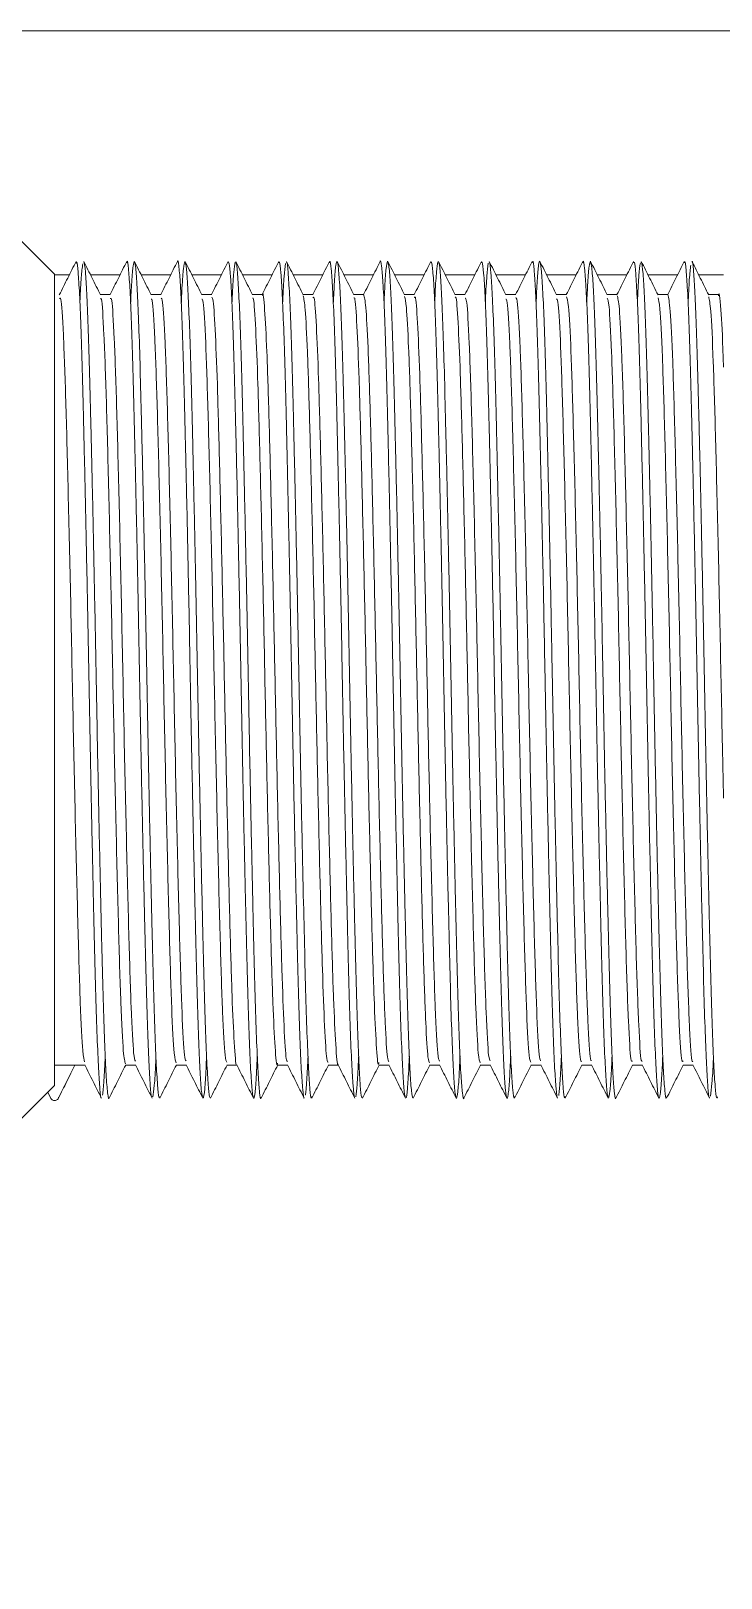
# Model space of a CAD drawing. Extents: x 14808 to 20058, y -13198 to -11680.
# Drawn here: x 14946.69 to 14955.2, y -12989.13 to -12970.05 of the extents above; entities that cross this region are included whole.
import ezdxf

# ---------------------------------------------------------------- set-up
doc = ezdxf.new("R2010")
doc.units = 0
doc.header["$LTSCALE"] = 7
doc.header["$MEASUREMENT"] = 0
doc.layers.get('0').update_dxf_attribs({"color": 2, "linetype": 'CONTINUOUS'})

# ---------------------------------------------------------------- blocks, each defined once
blk = doc.blocks.new('A$C42703619')
at = {"linetype": 'Continuous', "lineweight": 0}
h = blk.add_hatch(dxfattribs=at)
h.set_pattern_fill('ANSI31', color=2, scale=0.25, style=0)
h.set_pattern_definition([(45, (121.7189, 108.7142), (-0.561266, 0.561266), [])])
edge = h.paths.add_edge_path(flags=0)
edge.add_line((1.3608, 15.67), (1.0001, 43.2223))
edge.add_line((1.0001, 43.2223), (0, 43.2223))
edge.add_line((0, 43.2223), (0.3609, 15.6569))
edge.add_arc((5.3604, 15.7223), 5, 180.75, 270)
edge.add_line((5.3604, 10.7223), (72.019, 10.7223))
edge.add_line((72.019, 10.7223), (72.019, 11.7223))
edge.add_line((72.019, 11.7223), (5.3604, 11.7223))
edge.add_arc((5.3604, 15.7223), 4, 180.75, 270, ccw=False)
at = {"color": 7, "linetype": 'Continuous', "lineweight": 15}
for p, q in [((34, 43.2223), (78.5, 43.2223)), ((35.75, 41.7223), (35.5, 41.9723)), ((35.75, 41.7223), (35.75, 36.7223)), ((36.0938, 41.5973), (36.0322, 41.5973)), ((36.4063, 41.5973), (36.3447, 41.5973)), ((36.7188, 41.5973), (36.6572, 41.5973)), ((37.0312, 41.5973), (36.9697, 41.5973)), ((37.3438, 41.5973), (37.2822, 41.5973)), ((37.6563, 41.5973), (37.5947, 41.5973)), ((37.9687, 41.5973), (37.9072, 41.5973)), ((38.2813, 41.5973), (38.2197, 41.5973)), ((38.5938, 41.5973), (38.5322, 41.5973)), ((38.9063, 41.5973), (38.8447, 41.5973)), ((39.2188, 41.5973), (39.1572, 41.5973)), ((39.5312, 41.5973), (39.4697, 41.5973)), ((39.8437, 41.5973), (39.7822, 41.5973)), ((35.75, 36.8473), (35.875, 36.8473)), ((35.875, 36.8473), (35.7724, 36.6421)), ((35.875, 36.8473), (35.9365, 36.8473)), ((36.1875, 36.8473), (36.249, 36.8473)), ((36.5, 36.8473), (36.5615, 36.8473)), ((36.8124, 36.8473), (36.874, 36.8473)), ((37.125, 36.8473), (37.1865, 36.8473)), ((37.4375, 36.8473), (37.499, 36.8473)), ((37.75, 36.8473), (37.8115, 36.8473)), ((38.0625, 36.8473), (38.124, 36.8473)), ((38.3749, 36.8473), (38.4365, 36.8473)), ((38.6874, 36.8473), (38.749, 36.8473)), ((39, 36.8473), (39.0615, 36.8473)), ((39.3125, 36.8473), (39.374, 36.8473)), ((39.625, 36.8473), (39.6865, 36.8473)), ((35.7083, 36.6807), (35.75, 36.7223)), ((35.5, 36.4723), (35.7083, 36.6807)), ((35.7276, 36.6421), (35.7083, 36.6807)), ((39.836, 36.6426), (39.8382, 36.6469))]:
    blk.add_line(p, q, dxfattribs=at)
at = {"color": 8, "linetype": 'Continuous', "lineweight": 15}
for p, q in [((35.75, 41.719), (35.8412, 41.719)), ((35.9713, 41.719), (36.1537, 41.719)), ((36.2838, 41.719), (36.4662, 41.719)), ((36.5963, 41.719), (36.7787, 41.719)), ((36.9088, 41.719), (37.0912, 41.719)), ((37.2213, 41.719), (37.4037, 41.719)), ((37.5338, 41.719), (37.7162, 41.719)), ((37.8463, 41.719), (38.0287, 41.719)), ((38.1588, 41.719), (38.3412, 41.719)), ((38.4713, 41.719), (38.6537, 41.719)), ((38.7838, 41.719), (38.9662, 41.719)), ((39.0963, 41.719), (39.2787, 41.719)), ((39.4088, 41.719), (39.5912, 41.719)), ((39.7213, 41.719), (39.875, 41.719))]:
    blk.add_line(p, q, dxfattribs=at)
at = {"color": 7, "linetype": 'Continuous', "lineweight": 15}
for points, knots in [([(35.8827, 41.802), (35.8655, 41.7676), (35.831, 41.6987), (35.7966, 41.6298), (35.7793, 41.5954)], [0, 0, 0, 0, 0.5000126, 1, 1, 1, 1]), ([(36.0384, 36.6449), (36.0383, 36.6447), (36.0355, 36.6382), (36.0298, 36.693), (36.0212, 36.8147), (36.0126, 37.0116), (36.0042, 37.2711), (35.9963, 37.5841), (35.9878, 37.9465), (35.9792, 38.3417), (35.9705, 38.7656), (35.9624, 39.1986), (35.9543, 39.6362), (35.9458, 40.0582), (35.9371, 40.4602), (35.9286, 40.8235), (35.9206, 41.1445), (35.9123, 41.4081), (35.9037, 41.6126), (35.8951, 41.7443), (35.8879, 41.8075), (35.8837, 41.7959), (35.8821, 41.7916)], [0, 0, 0, 0, 0.001667, 0.056139, 0.109073, 0.163542, 0.216478, 0.27095, 0.323884, 0.378353, 0.431289, 0.485761, 0.538695, 0.593164, 0.646099, 0.700569, 0.753505, 0.807976, 0.86091, 0.915379, 0.968316, 1, 1, 1, 1]), ([(35.9061, 41.5439), (35.9062, 41.5458), (35.9091, 41.6204), (35.9149, 41.7138), (35.9205, 41.7625), (35.9234, 41.7872)], [0, 0, 0, 0, 0.0126136, 0.4992507, 1, 1, 1, 1]), ([(36.0332, 41.5954), (36.0159, 41.6298), (35.9815, 41.6987), (35.947, 41.7676), (35.9298, 41.8021)], [0, 0, 0, 0, 0.499987, 1, 1, 1, 1]), ([(35.9304, 41.797), (35.9307, 41.7976), (35.9338, 41.8032), (35.9397, 41.7441), (35.9483, 41.6153), (35.9569, 41.4128), (35.9653, 41.148), (35.9732, 40.8307), (35.9817, 40.4647), (35.9903, 40.0668), (35.9989, 39.6413), (36.007, 39.2077), (36.0152, 38.7706), (36.0237, 38.3503), (36.0324, 37.951), (36.0409, 37.5912), (36.0488, 37.2746), (36.0572, 37.016), (36.0658, 36.8182), (36.0733, 36.7046), (36.0797, 36.6538), (36.0837, 36.6363), (36.086, 36.6457), (36.0867, 36.6482)], [0, 0, 0, 0, 0.006392, 0.060859, 0.113791, 0.168257, 0.221191, 0.275661, 0.328591, 0.383056, 0.435991, 0.490461, 0.543391, 0.597855, 0.650788, 0.705257, 0.758189, 0.812656, 0.865588, 0.920054, 0.953539, 0.9874, 1, 1, 1, 1]), ([(36.1952, 41.802), (36.178, 41.7676), (36.1439, 41.6994), (36.1097, 41.6311), (36.0928, 41.5973)], [0, 0, 0, 0, 0.504754, 1, 1, 1, 1]), ([(36.3509, 36.6515), (36.3501, 36.6508), (36.3467, 36.6477), (36.3402, 36.7161), (36.3316, 36.8556), (36.323, 37.0695), (36.3148, 37.3409), (36.3068, 37.6688), (36.2982, 38.0376), (36.2896, 38.4435), (36.281, 38.8678), (36.273, 39.3061), (36.2648, 39.7381), (36.2561, 40.1592), (36.2476, 40.5501), (36.2391, 40.9067), (36.2312, 41.2125), (36.2227, 41.464), (36.2142, 41.6511), (36.2055, 41.7657), (36.1991, 41.8129), (36.1955, 41.7968), (36.1946, 41.7928)], [0, 0, 0, 0, 0.015433, 0.068362, 0.122827, 0.175758, 0.230225, 0.283155, 0.337621, 0.390551, 0.445017, 0.497949, 0.552416, 0.605345, 0.65981, 0.712742, 0.76721, 0.82014, 0.874604, 0.927536, 0.982003, 1, 1, 1, 1]), ([(36.2187, 41.5402), (36.2209, 41.5875), (36.226, 41.6951), (36.2339, 41.7875), (36.2393, 41.7972), (36.242, 41.8021)], [0, 0, 0, 0, 0.279412, 0.634556, 1, 1, 1, 1]), ([(36.3457, 41.5954), (36.3284, 41.6298), (36.294, 41.6987), (36.2595, 41.7676), (36.2423, 41.8021)], [0, 0, 0, 0, 0.499987, 1, 1, 1, 1]), ([(36.2429, 41.7973), (36.2453, 41.7886), (36.2504, 41.7696), (36.2587, 41.6524), (36.2674, 41.4671), (36.2758, 41.2182), (36.2837, 40.9106), (36.2921, 40.558), (36.3008, 40.164), (36.3093, 39.747), (36.3177, 39.3113), (36.3256, 38.8769), (36.3342, 38.4484), (36.3428, 38.0457), (36.3514, 37.6729), (36.3594, 37.3472), (36.3676, 37.0722), (36.3762, 36.8599), (36.3849, 36.7154), (36.3925, 36.6409), (36.3972, 36.6478), (36.3991, 36.6507)], [0, 0, 0, 0, 0.047121, 0.101591, 0.154529, 0.209003, 0.26194, 0.316412, 0.369349, 0.42382, 0.476759, 0.531233, 0.584169, 0.638639, 0.691579, 0.746055, 0.798989, 0.853459, 0.906397, 0.960871, 1, 1, 1, 1]), ([(36.5077, 41.8021), (36.4905, 41.7676), (36.4564, 41.6994), (36.4222, 41.6311), (36.4053, 41.5973)], [0, 0, 0, 0, 0.504711, 1, 1, 1, 1]), ([(36.6633, 36.6527), (36.6619, 36.6539), (36.6578, 36.6575), (36.6507, 36.7428), (36.642, 36.9019), (36.6335, 37.1288), (36.6254, 37.4165), (36.6172, 37.7529), (36.6086, 38.1342), (36.6, 38.5429), (36.5915, 38.9746), (36.5836, 39.4095), (36.5752, 39.843), (36.5666, 40.255), (36.558, 40.6413), (36.5497, 40.984), (36.5417, 41.2797), (36.5332, 41.514), (36.5245, 41.6871), (36.516, 41.7814), (36.5104, 41.8167), (36.5074, 41.799), (36.5071, 41.7973)], [0, 0, 0, 0, 0.027573, 0.082045, 0.134982, 0.189454, 0.242393, 0.296867, 0.349803, 0.404274, 0.457214, 0.511688, 0.564625, 0.619096, 0.672035, 0.726508, 0.779445, 0.833918, 0.886855, 0.941327, 0.994266, 1, 1, 1, 1]), ([(36.5313, 41.5408), (36.5328, 41.574), (36.5371, 41.6735), (36.5443, 41.7686), (36.5498, 41.7909), (36.5525, 41.8018)], [0, 0, 0, 0, 0.202228, 0.606806, 1, 1, 1, 1]), ([(36.6582, 41.5954), (36.6409, 41.6298), (36.6065, 41.6987), (36.572, 41.7676), (36.5548, 41.8021)], [0, 0, 0, 0, 0.4999874, 1, 1, 1, 1]), ([(36.5554, 41.7921), (36.5572, 41.7891), (36.5616, 41.7813), (36.5692, 41.6856), (36.5777, 41.5191), (36.5863, 41.2826), (36.5943, 40.9908), (36.6026, 40.6456), (36.6112, 40.2634), (36.6198, 39.848), (36.6282, 39.4186), (36.6361, 38.9797), (36.6446, 38.5517), (36.6532, 38.1389), (36.6618, 37.7605), (36.67, 37.4202), (36.678, 37.1341), (36.6866, 36.9046), (36.6952, 36.7441), (36.7037, 36.6482), (36.709, 36.646), (36.7116, 36.6449)], [0, 0, 0, 0, 0.034926, 0.087864, 0.142337, 0.195279, 0.249757, 0.302694, 0.357166, 0.410108, 0.464584, 0.517523, 0.571998, 0.624937, 0.679411, 0.732352, 0.786829, 0.839767, 0.89424, 0.947182, 1, 1, 1, 1]), ([(36.8202, 41.8021), (36.803, 41.7676), (36.7689, 41.6994), (36.7347, 41.6311), (36.7178, 41.5973)], [0, 0, 0, 0, 0.504725, 1, 1, 1, 1]), ([(36.9758, 36.6508), (36.9737, 36.6563), (36.969, 36.669), (36.9611, 36.7753), (36.9525, 36.9502), (36.9439, 37.194), (36.936, 37.4922), (36.9276, 37.8428), (36.9191, 38.229), (36.9104, 38.6472), (36.9021, 39.0779), (36.8941, 39.5166), (36.8856, 39.943), (36.877, 40.3527), (36.8684, 40.7268), (36.8603, 41.0614), (36.8522, 41.3409), (36.8436, 41.563), (36.835, 41.7149), (36.8269, 41.8001), (36.8219, 41.7974), (36.8196, 41.7961)], [0, 0, 0, 0, 0.041284, 0.094221, 0.148693, 0.201634, 0.25611, 0.309047, 0.36352, 0.41646, 0.470934, 0.523873, 0.578347, 0.631285, 0.685758, 0.738698, 0.793174, 0.846111, 0.900584, 0.953524, 1, 1, 1, 1]), ([(36.8439, 41.5438), (36.8447, 41.5627), (36.8482, 41.6503), (36.8548, 41.7457), (36.8603, 41.7801), (36.8631, 41.7975)], [0, 0, 0, 0, 0.119623, 0.55352, 1, 1, 1, 1]), ([(36.9707, 41.5954), (36.9534, 41.6298), (36.919, 41.6987), (36.8845, 41.7676), (36.8673, 41.802)], [0, 0, 0, 0, 0.499987, 1, 1, 1, 1]), ([(36.8679, 41.7922), (36.869, 41.7922), (36.8727, 41.7922), (36.8796, 41.7159), (36.8882, 41.5656), (36.8968, 41.346), (36.9049, 41.0651), (36.913, 40.7342), (36.9216, 40.3573), (36.9302, 39.9518), (36.9388, 39.5217), (36.9467, 39.087), (36.955, 38.6522), (36.9636, 38.2375), (36.9723, 37.8471), (36.9806, 37.4991), (36.9886, 37.197), (36.997, 36.9553), (37.0057, 36.7744), (37.0143, 36.6706), (37.0202, 36.6298), (37.0236, 36.6471), (37.0242, 36.6504)], [0, 0, 0, 0, 0.021157, 0.075628, 0.128563, 0.183033, 0.23597, 0.290443, 0.343377, 0.397846, 0.450785, 0.505258, 0.558192, 0.61266, 0.665598, 0.720071, 0.773006, 0.827476, 0.880411, 0.934881, 0.987818, 1, 1, 1, 1]), ([(37.1327, 41.8021), (37.1155, 41.7676), (37.0814, 41.6994), (37.0472, 41.6311), (37.0303, 41.5973)], [0, 0, 0, 0, 0.504727, 1, 1, 1, 1]), ([(37.2884, 36.6442), (37.2883, 36.6441), (37.2856, 36.6373), (37.2801, 36.6908), (37.2715, 36.8082), (37.2629, 37.0047), (37.2545, 37.2598), (37.2465, 37.5738), (37.2381, 37.9315), (37.2294, 38.3292), (37.2209, 38.7486), (37.2127, 39.1853), (37.2046, 39.6192), (37.196, 40.0456), (37.1874, 40.445), (37.1789, 40.8131), (37.171, 41.1329), (37.1626, 41.401), (37.154, 41.6058), (37.1454, 41.7415), (37.1381, 41.8068), (37.1337, 41.7963), (37.1321, 41.7924)], [0, 0, 0, 0, 0.000574, 0.053508, 0.107978, 0.160913, 0.215384, 0.268319, 0.32279, 0.375724, 0.430194, 0.48313, 0.537602, 0.590536, 0.645004, 0.697941, 0.752414, 0.805348, 0.859817, 0.912752, 0.967223, 1, 1, 1, 1]), ([(37.1561, 41.5437), (37.1563, 41.5469), (37.1593, 41.6244), (37.1652, 41.7178), (37.1708, 41.765), (37.1735, 41.7882)], [0, 0, 0, 0, 0.02184, 0.517892, 1, 1, 1, 1]), ([(37.2832, 41.5954), (37.2659, 41.6298), (37.2315, 41.6987), (37.197, 41.7676), (37.1798, 41.802)], [0, 0, 0, 0, 0.499987, 1, 1, 1, 1]), ([(37.1804, 41.7956), (37.1808, 41.7964), (37.1839, 41.8015), (37.19, 41.7402), (37.1986, 41.61), (37.2072, 41.4036), (37.2155, 41.1391), (37.2235, 40.8171), (37.232, 40.453), (37.2407, 40.0505), (37.2492, 39.6282), (37.2573, 39.1905), (37.2654, 38.7576), (37.2741, 38.334), (37.2827, 37.9394), (37.2912, 37.5778), (37.299, 37.2658), (37.3075, 37.0072), (37.3161, 36.8124), (37.3247, 36.6886), (37.3315, 36.6342), (37.3355, 36.6483), (37.3367, 36.6527)], [0, 0, 0, 0, 0.009016, 0.061949, 0.116416, 0.169353, 0.223825, 0.276759, 0.331228, 0.384162, 0.438631, 0.491567, 0.546038, 0.598972, 0.65344, 0.706377, 0.760849, 0.813782, 0.868249, 0.921186, 0.975659, 1, 1, 1, 1]), ([(37.4452, 41.802), (37.428, 41.7676), (37.3939, 41.6994), (37.3597, 41.6311), (37.3428, 41.5973)], [0, 0, 0, 0, 0.504748, 1, 1, 1, 1]), ([(37.6009, 36.6503), (37.6002, 36.6497), (37.5969, 36.646), (37.5906, 36.7119), (37.5819, 36.8501), (37.5733, 37.06), (37.565, 37.3318), (37.5571, 37.655), (37.5485, 38.0258), (37.5399, 38.4271), (37.5313, 38.8547), (37.5233, 39.2889), (37.5151, 39.7251), (37.5065, 40.1431), (37.4978, 40.5387), (37.4894, 40.8935), (37.4815, 41.204), (37.4731, 41.4552), (37.4644, 41.6464), (37.4558, 41.7625), (37.4493, 41.8119), (37.4456, 41.7963), (37.4446, 41.7919)], [0, 0, 0, 0, 0.01272, 0.06719, 0.120124, 0.174593, 0.227529, 0.282001, 0.334934, 0.389402, 0.442339, 0.49681, 0.549744, 0.604213, 0.657148, 0.711618, 0.764553, 0.819024, 0.871958, 0.926427, 0.979363, 1, 1, 1, 1]), ([(37.4687, 41.541), (37.471, 41.5893), (37.4762, 41.6989), (37.4842, 41.7862), (37.4922, 41.8144), (37.5004, 41.7672), (37.509, 41.6474), (37.5176, 41.4601), (37.5261, 41.2072), (37.534, 40.9005), (37.5425, 40.5431), (37.551, 40.1517), (37.5597, 39.7301), (37.5679, 39.298), (37.5759, 38.8598), (37.5845, 38.4358), (37.5931, 38.0304), (37.6016, 37.6623), (37.6097, 37.3353), (37.6179, 37.0649), (37.6265, 36.8528), (37.6351, 36.7123), (37.6427, 36.6401), (37.6472, 36.6483), (37.6491, 36.6518)], [0, 0, 0, 0, 0.037109, 0.084271, 0.130105, 0.177268, 0.2231, 0.270261, 0.316096, 0.363261, 0.409092, 0.456252, 0.502088, 0.549252, 0.595084, 0.642245, 0.688078, 0.73524, 0.781074, 0.828237, 0.874069, 0.92123, 0.967065, 1, 1, 1, 1]), ([(37.5957, 41.5954), (37.5784, 41.6298), (37.544, 41.6987), (37.5095, 41.7676), (37.4923, 41.8021)], [0, 0, 0, 0, 0.499987, 1, 1, 1, 1]), ([(37.7577, 41.8021), (37.7405, 41.7676), (37.7064, 41.6994), (37.6722, 41.6311), (37.6553, 41.5973)], [0, 0, 0, 0, 0.504704, 1, 1, 1, 1]), ([(37.9133, 36.6533), (37.912, 36.654), (37.908, 36.6562), (37.9009, 36.7392), (37.8924, 36.8942), (37.8837, 37.121), (37.8757, 37.4042), (37.8675, 37.742), (37.8589, 38.1186), (37.8503, 38.5301), (37.8418, 38.9574), (37.8339, 39.3963), (37.8255, 39.8262), (37.8169, 40.2428), (37.8083, 40.6268), (37.7999, 40.9743), (37.792, 41.2692), (37.7835, 41.5078), (37.7749, 41.6816), (37.7662, 41.7798), (37.7606, 41.8165), (37.7574, 41.7988), (37.7571, 41.7968)], [0, 0, 0, 0, 0.026476, 0.079411, 0.133882, 0.186821, 0.241296, 0.294232, 0.348704, 0.401642, 0.456114, 0.509053, 0.563526, 0.616463, 0.670934, 0.723873, 0.778348, 0.831283, 0.885754, 0.938693, 0.993168, 1, 1, 1, 1]), ([(37.7813, 41.54), (37.7829, 41.5763), (37.7873, 41.6765), (37.7947, 41.7718), (37.8001, 41.792), (37.8029, 41.8023)], [0, 0, 0, 0, 0.218168, 0.603496, 1, 1, 1, 1]), ([(37.9082, 41.5954), (37.8909, 41.6298), (37.8565, 41.6987), (37.822, 41.7676), (37.8048, 41.8021)], [0, 0, 0, 0, 0.499987, 1, 1, 1, 1]), ([(37.8054, 41.7931), (37.8072, 41.7893), (37.8118, 41.7799), (37.8194, 41.6816), (37.8281, 41.511), (37.8366, 41.2745), (37.8446, 40.9781), (37.8529, 40.6345), (37.8615, 40.2475), (37.8701, 39.8351), (37.8785, 39.4014), (37.8864, 38.9665), (37.8949, 38.535), (37.9035, 38.1269), (37.9121, 37.7462), (37.9203, 37.4107), (37.9284, 37.1239), (37.9369, 36.8986), (37.9456, 36.7392), (37.9539, 36.647), (37.9591, 36.646), (37.9616, 36.6456)], [0, 0, 0, 0, 0.036014, 0.090487, 0.143426, 0.1979, 0.250839, 0.305314, 0.358252, 0.412725, 0.465666, 0.520143, 0.57308, 0.627552, 0.680494, 0.734971, 0.787908, 0.84238, 0.895319, 0.949793, 1, 1, 1, 1]), ([(38.0702, 41.8021), (38.053, 41.7676), (38.0189, 41.6994), (37.9847, 41.6311), (37.9678, 41.5973)], [0, 0, 0, 0, 0.504722, 1, 1, 1, 1]), ([(38.2258, 36.6509), (38.2239, 36.6556), (38.2192, 36.6671), (38.2114, 36.7697), (38.2027, 36.9438), (38.1942, 37.1833), (38.1863, 37.4824), (38.178, 37.8282), (38.1693, 38.2168), (38.1607, 38.6304), (38.1523, 39.0646), (38.1445, 39.4994), (38.1359, 39.9302), (38.1273, 40.3372), (38.1187, 40.716), (38.1106, 41.0492), (38.1025, 41.3332), (38.0939, 41.5555), (38.0853, 41.7114), (38.0771, 41.7992), (38.072, 41.7981), (38.0696, 41.7976)], [0, 0, 0, 0, 0.038646, 0.093119, 0.146058, 0.200532, 0.253472, 0.307947, 0.360885, 0.415358, 0.468298, 0.522774, 0.575712, 0.630184, 0.683124, 0.7376, 0.790537, 0.845011, 0.897949, 0.952424, 1, 1, 1, 1]), ([(38.0939, 41.5441), (38.0947, 41.5641), (38.0985, 41.6541), (38.1051, 41.749), (38.1106, 41.7819), (38.1133, 41.7981)], [0, 0, 0, 0, 0.126892, 0.569673, 1, 1, 1, 1]), ([(38.2207, 41.5954), (38.2034, 41.6298), (38.169, 41.6987), (38.1345, 41.7676), (38.1173, 41.8021)], [0, 0, 0, 0, 0.4999874, 1, 1, 1, 1]), ([(38.1179, 41.7915), (38.1191, 41.7913), (38.1229, 41.7905), (38.1299, 41.7112), (38.1385, 41.5599), (38.1471, 41.3361), (38.1552, 41.0557), (38.1633, 40.7202), (38.1719, 40.3454), (38.1805, 39.9352), (38.189, 39.5085), (38.197, 39.0698), (38.2053, 38.6393), (38.214, 38.2216), (38.2225, 37.8359), (38.2309, 37.4862), (38.2388, 37.1887), (38.2474, 36.947), (38.2559, 36.77), (38.2646, 36.6678), (38.2704, 36.6289), (38.2737, 36.6465), (38.2742, 36.6491)], [0, 0, 0, 0, 0.023845, 0.07678, 0.131249, 0.184189, 0.238664, 0.291598, 0.346066, 0.399004, 0.453476, 0.506413, 0.560885, 0.613821, 0.668292, 0.72123, 0.775704, 0.828639, 0.883108, 0.936048, 0.990523, 1, 1, 1, 1]), ([(38.3827, 41.8021), (38.3655, 41.7676), (38.3314, 41.6994), (38.2972, 41.6311), (38.2803, 41.5973)], [0, 0, 0, 0, 0.504726, 1, 1, 1, 1]), ([(38.5626, 36.903), (38.5602, 36.8524), (38.5548, 36.7414), (38.5467, 36.6553), (38.5386, 36.6308), (38.5304, 36.6816), (38.5218, 36.8049), (38.5132, 36.9955), (38.5047, 37.2513), (38.4969, 37.5605), (38.4884, 37.92), (38.4798, 38.313), (38.4711, 38.7356), (38.463, 39.1681), (38.4549, 39.6061), (38.4464, 40.0293), (38.4377, 40.4333), (38.4292, 40.7994), (38.4212, 41.1239), (38.4129, 41.3916), (38.4043, 41.6005), (38.3957, 41.7374), (38.3883, 41.8058), (38.3839, 41.7961), (38.3821, 41.7922)], [0, 0, 0, 0, 0.039507, 0.086663, 0.132491, 0.179648, 0.225474, 0.272629, 0.318458, 0.365616, 0.411442, 0.458597, 0.504425, 0.551582, 0.597409, 0.644565, 0.690392, 0.737548, 0.783376, 0.830533, 0.876359, 0.923514, 0.969343, 1, 1, 1, 1]), ([(38.4062, 41.5435), (38.4064, 41.5499), (38.4095, 41.6281), (38.4155, 41.7224), (38.4211, 41.7675), (38.4239, 41.7904)], [0, 0, 0, 0, 0.042105, 0.514207, 1, 1, 1, 1]), ([(38.5332, 41.5954), (38.5159, 41.6298), (38.4815, 41.6987), (38.447, 41.7676), (38.4298, 41.8021)], [0, 0, 0, 0, 0.4999874, 1, 1, 1, 1]), ([(38.4304, 41.7953), (38.4309, 41.796), (38.4341, 41.8005), (38.4403, 41.7375), (38.4489, 41.6032), (38.4575, 41.3964), (38.4658, 41.1275), (38.4738, 40.8066), (38.4823, 40.4378), (38.4909, 40.0379), (38.4995, 39.6112), (38.5075, 39.1772), (38.5158, 38.7406), (38.5243, 38.3216), (38.533, 37.9245), (38.5414, 37.5676), (38.5494, 37.2546), (38.5578, 37.0004), (38.5664, 36.806), (38.575, 36.6861), (38.5817, 36.6337), (38.5855, 36.6485), (38.5867, 36.6531)], [0, 0, 0, 0, 0.010164, 0.064629, 0.117559, 0.172023, 0.224955, 0.279422, 0.332351, 0.386814, 0.439747, 0.494215, 0.547143, 0.601605, 0.654537, 0.709003, 0.761933, 0.816398, 0.869328, 0.923792, 0.976724, 1, 1, 1, 1]), ([(38.6952, 41.802), (38.678, 41.7676), (38.6439, 41.6994), (38.6097, 41.6311), (38.5928, 41.5973)], [0, 0, 0, 0, 0.50474, 1, 1, 1, 1]), ([(38.8509, 36.6459), (38.8507, 36.6455), (38.8478, 36.6393), (38.8421, 36.6955), (38.8334, 36.8196), (38.8248, 37.0184), (38.8164, 37.2797), (38.8086, 37.5941), (38.8, 37.9577), (38.7914, 38.3538), (38.7828, 38.7783), (38.7743, 39.2341), (38.7658, 39.6903), (38.7567, 40.1307), (38.7482, 40.5238), (38.7397, 40.8834), (38.7318, 41.1928), (38.7233, 41.4485), (38.7148, 41.6402), (38.7061, 41.7602), (38.6995, 41.8115), (38.6957, 41.7965), (38.6946, 41.7922)], [0, 0, 0, 0, 0.003246, 0.057717, 0.110652, 0.165121, 0.218059, 0.272531, 0.325466, 0.379935, 0.432872, 0.487343, 0.548649, 0.601584, 0.656053, 0.708991, 0.763463, 0.816398, 0.870867, 0.923804, 0.978276, 1, 1, 1, 1]), ([(38.7187, 41.5409), (38.7211, 41.5919), (38.7264, 41.7019), (38.7345, 41.7887), (38.7424, 41.8141), (38.7507, 41.7638), (38.7593, 41.6427), (38.768, 41.4513), (38.7764, 41.1987), (38.7843, 40.8873), (38.7927, 40.5317), (38.8014, 40.1356), (38.8087, 39.7754), (38.8147, 39.4655), (38.8204, 39.1569), (38.8274, 38.7833), (38.836, 38.3625), (38.8446, 37.9622), (38.8531, 37.6012), (38.8611, 37.2831), (38.8694, 37.023), (38.8781, 36.8222), (38.8866, 36.6949), (38.8937, 36.6358), (38.8977, 36.6487), (38.8992, 36.6533)], [0, 0, 0, 0, 0.039473, 0.085301, 0.132458, 0.178282, 0.225434, 0.271261, 0.318417, 0.364242, 0.411396, 0.457221, 0.504375, 0.530821, 0.557514, 0.603337, 0.650488, 0.696315, 0.74347, 0.789296, 0.83645, 0.882275, 0.929429, 0.975256, 1, 1, 1, 1]), ([(38.8457, 41.5954), (38.8284, 41.6298), (38.794, 41.6987), (38.7595, 41.7676), (38.7423, 41.802)], [0, 0, 0, 0, 0.499987, 1, 1, 1, 1]), ([(39.0077, 41.802), (38.9905, 41.7676), (38.9564, 41.6994), (38.9222, 41.6311), (38.9053, 41.5973)], [0, 0, 0, 0, 0.504758, 1, 1, 1, 1]), ([(39.1633, 36.6514), (39.1615, 36.6554), (39.1569, 36.6652), (39.1492, 36.7643), (39.1406, 36.9356), (39.1321, 37.1726), (39.1241, 37.4696), (39.1158, 37.8136), (39.1072, 38.201), (39.0974, 38.6697), (39.0875, 39.1978), (39.0777, 39.7212), (39.0684, 40.1713), (39.0598, 40.5612), (39.0514, 40.9165), (39.0435, 41.2208), (39.035, 41.4704), (39.0264, 41.6557), (39.0178, 41.768), (39.0115, 41.8134), (39.0079, 41.797), (39.0071, 41.7932)], [0, 0, 0, 0, 0.036547, 0.091021, 0.14396, 0.198434, 0.251374, 0.305849, 0.35879, 0.413266, 0.488069, 0.553928, 0.606866, 0.661339, 0.71428, 0.768756, 0.821694, 0.876167, 0.929107, 0.983583, 1, 1, 1, 1]), ([(39.0312, 41.5399), (39.0333, 41.5858), (39.0383, 41.6925), (39.0462, 41.7855), (39.0515, 41.7967), (39.0543, 41.8023)], [0, 0, 0, 0, 0.271234, 0.630408, 1, 1, 1, 1]), ([(39.1582, 41.5954), (39.1409, 41.6298), (39.1065, 41.6987), (39.072, 41.7676), (39.0548, 41.802)], [0, 0, 0, 0, 0.499987, 1, 1, 1, 1]), ([(39.0554, 41.7965), (39.0577, 41.7886), (39.0628, 41.7711), (39.071, 41.6567), (39.0796, 41.4735), (39.0881, 41.2264), (39.096, 40.9204), (39.1044, 40.569), (39.113, 40.1761), (39.1205, 39.8119), (39.1268, 39.4903), (39.1319, 39.2118), (39.1373, 38.9199), (39.144, 38.5795), (39.1518, 38.2056), (39.1604, 37.8213), (39.1687, 37.4734), (39.1766, 37.178), (39.1852, 36.9388), (39.1938, 36.7643), (39.2024, 36.6654), (39.2081, 36.6283), (39.2113, 36.646), (39.2117, 36.6481)], [0, 0, 0, 0, 0.0455094, 0.0999731, 0.1529058, 0.2073735, 0.2603052, 0.3147719, 0.3677027, 0.4221684, 0.4549639, 0.4881132, 0.525311, 0.5630279, 0.6159611, 0.6704293, 0.7233628, 0.7778315, 0.8307613, 0.8852259, 0.9381603, 0.9926301, 1, 1, 1, 1]), ([(39.3202, 41.8021), (39.303, 41.7676), (39.2689, 41.6994), (39.2347, 41.6311), (39.2178, 41.5973)], [0, 0, 0, 0, 0.504717, 1, 1, 1, 1]), ([(39.5001, 36.9035), (39.4978, 36.8548), (39.4925, 36.7449), (39.4845, 36.6578), (39.4765, 36.6303), (39.4683, 36.6782), (39.4596, 36.7987), (39.451, 36.9867), (39.4426, 37.2401), (39.4347, 37.5473), (39.4262, 37.9051), (39.4176, 38.2969), (39.409, 38.7186), (39.4008, 39.1508), (39.3927, 39.589), (39.3842, 40.0128), (39.3756, 40.418), (39.367, 40.7856), (39.359, 41.1121), (39.3508, 41.3821), (39.3421, 41.5936), (39.3336, 41.7334), (39.326, 41.8048), (39.3215, 41.7962), (39.3196, 41.7927)], [0, 0, 0, 0, 0.037573, 0.084734, 0.130568, 0.17773, 0.223562, 0.270722, 0.316556, 0.36372, 0.409551, 0.456712, 0.502545, 0.549708, 0.59554, 0.642701, 0.688533, 0.735695, 0.781528, 0.828691, 0.874522, 0.921683, 0.967517, 1, 1, 1, 1]), ([(39.3437, 41.5434), (39.3441, 41.5523), (39.3472, 41.6324), (39.3534, 41.7272), (39.3589, 41.7702), (39.3618, 41.792)], [0, 0, 0, 0, 0.058027, 0.522282, 1, 1, 1, 1]), ([(39.4707, 41.5954), (39.4534, 41.6298), (39.419, 41.6987), (39.3845, 41.7676), (39.3673, 41.8021)], [0, 0, 0, 0, 0.499987, 1, 1, 1, 1]), ([(39.3679, 41.7945), (39.3685, 41.7952), (39.3718, 41.799), (39.3781, 41.7337), (39.3868, 41.5962), (39.3953, 41.387), (39.4036, 41.1157), (39.4116, 40.7929), (39.4202, 40.4225), (39.4288, 40.0215), (39.4374, 39.594), (39.4453, 39.1599), (39.4536, 38.7236), (39.4622, 38.3054), (39.4708, 37.9095), (39.4792, 37.5543), (39.4872, 37.2434), (39.4956, 36.9915), (39.5043, 36.7997), (39.5128, 36.6829), (39.5194, 36.6329), (39.5231, 36.6484), (39.5242, 36.6528)], [0, 0, 0, 0, 0.012251, 0.06672, 0.119654, 0.174122, 0.227058, 0.281529, 0.334462, 0.388929, 0.441866, 0.496338, 0.54927, 0.603736, 0.656672, 0.711142, 0.764076, 0.818546, 0.871479, 0.925947, 0.978883, 1, 1, 1, 1]), ([(39.6327, 41.8021), (39.6155, 41.7676), (39.5814, 41.6994), (39.5472, 41.6311), (39.5303, 41.5973)], [0, 0, 0, 0, 0.5047258, 1, 1, 1, 1]), ([(39.7884, 36.6493), (39.7879, 36.6485), (39.7848, 36.6435), (39.7787, 36.7053), (39.7701, 36.8363), (39.7614, 37.0433), (39.7532, 37.3083), (39.7452, 37.6308), (39.7367, 37.9953), (39.728, 38.3981), (39.7195, 38.8205), (39.7114, 39.2583), (39.7032, 39.6911), (39.6946, 40.1145), (39.686, 40.5088), (39.6775, 40.8701), (39.6696, 41.1815), (39.6612, 41.4396), (39.6526, 41.6338), (39.6439, 41.7569), (39.6372, 41.8107), (39.6333, 41.7963), (39.6321, 41.792)], [0, 0, 0, 0, 0.009542, 0.062475, 0.116943, 0.169878, 0.224348, 0.277281, 0.33175, 0.384684, 0.439153, 0.492088, 0.546559, 0.599492, 0.653959, 0.706895, 0.761367, 0.8143, 0.868768, 0.921703, 0.976173, 1, 1, 1, 1]), ([(39.6561, 41.5415), (39.6587, 41.595), (39.6641, 41.7077), (39.6694, 41.7548), (39.6721, 41.7795)], [0, 0, 0, 0, 0.474688, 1, 1, 1, 1]), ([(39.7832, 41.5954), (39.7659, 41.6298), (39.7315, 41.6987), (39.697, 41.7676), (39.6798, 41.8021)], [0, 0, 0, 0, 0.4999874, 1, 1, 1, 1]), ([(39.6804, 41.8008), (39.6804, 41.8008), (39.6831, 41.8077), (39.6886, 41.7546), (39.6971, 41.638), (39.7058, 41.442), (39.7142, 41.1875), (39.7221, 40.874), (39.7306, 40.5168), (39.7392, 40.1193), (39.7478, 39.7001), (39.756, 39.2635), (39.764, 38.8296), (39.7726, 38.403), (39.7812, 38.0033), (39.7898, 37.6349), (39.7977, 37.3145), (39.8061, 37.0459), (39.8146, 36.8405), (39.8233, 36.7041), (39.8306, 36.638), (39.835, 36.6483), (39.8367, 36.6522)], [0, 0, 0, 0, 0.000085, 0.053017, 0.107485, 0.160421, 0.214893, 0.267827, 0.322297, 0.375231, 0.429701, 0.482637, 0.537109, 0.590042, 0.64451, 0.697448, 0.751921, 0.804853, 0.859321, 0.912257, 0.966729, 1, 1, 1, 1]), ([(37.0312, 41.5921), (37.0315, 41.5938), (37.0361, 41.6211), (37.0452, 41.5172), (37.0591, 41.2716), (37.0718, 40.8625), (37.085, 40.3427), (37.0989, 39.7418), (37.1116, 39.1046), (37.1249, 38.4754), (37.1388, 37.8999), (37.1514, 37.416), (37.1648, 37.0672), (37.1766, 36.8755), (37.1832, 36.8711), (37.1855, 36.8696)], [0, 0, 0, 0, 0.0057669, 0.0915525, 0.1785836, 0.2638459, 0.349785, 0.4367934, 0.5219381, 0.6080211, 0.6949963, 0.780043, 0.8662602, 0.9531919, 1, 1, 1, 1]), ([(37.2831, 41.5894), (37.2871, 41.5705), (37.2955, 41.5308), (37.3091, 41.2661), (37.3218, 40.864), (37.335, 40.3423), (37.3489, 39.7419), (37.3616, 39.1046), (37.3749, 38.4754), (37.3888, 37.8998), (37.4014, 37.4163), (37.4148, 37.066), (37.4272, 36.8682), (37.4345, 36.8656), (37.4375, 36.8645)], [0, 0, 0, 0, 0.078925, 0.165925, 0.251157, 0.337066, 0.424043, 0.509158, 0.59521, 0.682155, 0.767171, 0.853358, 0.940258, 1, 1, 1, 1]), ([(37.6563, 41.5964), (37.6605, 41.5809), (37.6691, 41.5496), (37.683, 41.2931), (37.6959, 40.9012), (37.7089, 40.3876), (37.7228, 39.7922), (37.7356, 39.1561), (37.7488, 38.5246), (37.7627, 37.9432), (37.7754, 37.4507), (37.7886, 37.0897), (37.8008, 36.8833), (37.8078, 36.8725), (37.8105, 36.8683)], [0, 0, 0, 0, 0.084586, 0.171622, 0.257071, 0.342782, 0.429809, 0.515114, 0.600983, 0.687991, 0.77317, 0.859187, 0.946166, 1, 1, 1, 1]), ([(37.9082, 41.5844), (37.9118, 41.5705), (37.9198, 41.5398), (37.933, 41.2923), (37.9459, 40.9014), (37.9589, 40.3876), (37.9728, 39.7922), (37.9856, 39.1561), (37.9988, 38.5246), (38.0127, 37.9431), (38.0254, 37.451), (38.0386, 37.0887), (38.0515, 36.8752), (38.0591, 36.8655), (38.0625, 36.8613)], [0, 0, 0, 0, 0.071889, 0.158907, 0.24434, 0.330036, 0.417046, 0.502335, 0.588187, 0.675179, 0.760342, 0.846342, 0.933305, 1, 1, 1, 1]), ([(37.9687, 41.577), (37.9706, 41.5816), (37.9768, 41.5965), (37.988, 41.4427), (38.0016, 41.1319), (38.0141, 40.6771), (38.0278, 40.1218), (38.0414, 39.5018), (38.0539, 38.8623), (38.0683, 38.2234), (38.0828, 37.6359), (38.0971, 37.175), (38.1113, 36.8994), (38.1196, 36.8791), (38.123, 36.8707)], [0, 0, 0, 0, 0.037987, 0.124618, 0.211321, 0.296181, 0.3829, 0.469512, 0.554384, 0.641182, 0.738257, 0.834035, 0.931855, 1, 1, 1, 1]), ([(39.2188, 41.5899), (39.2232, 41.5755), (39.2326, 41.5451), (39.2479, 41.2401), (39.262, 40.7638), (39.2773, 40.1457), (39.2926, 39.4459), (39.3068, 38.7248), (39.3225, 38.0512), (39.337, 37.4775), (39.3518, 37.0724), (39.3643, 36.8637), (39.3711, 36.872), (39.373, 36.8743)], [0, 0, 0, 0, 0.0888796, 0.1867385, 0.2824473, 0.3797787, 0.4771157, 0.5728211, 0.6706786, 0.7668901, 0.8635973, 0.961326, 1, 1, 1, 1]), ([(39.5312, 41.5971), (39.5361, 41.5767), (39.5459, 41.5355), (39.5615, 41.2102), (39.5756, 40.7213), (39.591, 40.0952), (39.6062, 39.3915), (39.6204, 38.6715), (39.6361, 38.004), (39.6505, 37.4399), (39.6655, 37.0497), (39.6776, 36.8556), (39.684, 36.869), (39.6855, 36.8722)], [0, 0, 0, 0, 0.096216, 0.194033, 0.289668, 0.387162, 0.484331, 0.580166, 0.67806, 0.774075, 0.87102, 0.968655, 1, 1, 1, 1]), ([(39.8437, 41.5904), (39.8441, 41.5927), (39.8493, 41.6274), (39.8595, 41.4808), (39.8701, 41.3161), (39.875, 41.1492), (39.875, 41.1492)], [0, 0, 0, 0, 0.0339949, 0.5144263, 0.9999887, 1, 1, 1, 1]), ([(35.7813, 41.5714), (35.7838, 41.5756), (35.7912, 41.5877), (35.8044, 41.3748), (35.8193, 40.968), (35.8337, 40.3952), (35.8495, 39.7216), (35.8636, 39.0006), (35.8789, 38.3007), (35.8942, 37.682), (35.9083, 37.2065), (35.923, 36.9103), (35.9317, 36.8798), (35.9355, 36.8664)], [0, 0, 0, 0, 0.051433, 0.149135, 0.245827, 0.342009, 0.439844, 0.53553, 0.632839, 0.730152, 0.825835, 0.923669, 1, 1, 1, 1]), ([(36.0332, 41.5704), (36.0351, 41.5728), (36.0419, 41.5812), (36.0544, 41.3731), (36.0693, 40.9685), (36.0837, 40.395), (36.0995, 39.7216), (36.1136, 39.0006), (36.1289, 38.3006), (36.1442, 37.6822), (36.1583, 37.2056), (36.1736, 36.8999), (36.183, 36.8691), (36.1875, 36.8545)], [0, 0, 0, 0, 0.038421, 0.136148, 0.232864, 0.329068, 0.426928, 0.522637, 0.619969, 0.717307, 0.813013, 0.910871, 1, 1, 1, 1]), ([(36.0938, 41.5726), (36.0967, 41.5747), (36.1044, 41.5802), (36.1181, 41.3508), (36.1328, 40.9297), (36.1474, 40.3474), (36.1631, 39.668), (36.1772, 38.9462), (36.1926, 38.2507), (36.2077, 37.6402), (36.222, 37.1778), (36.2362, 36.9004), (36.2446, 36.8791), (36.248, 36.8704)], [0, 0, 0, 0, 0.058755, 0.156534, 0.252974, 0.349396, 0.447179, 0.542781, 0.640241, 0.737376, 0.833179, 0.931038, 1, 1, 1, 1]), ([(36.3457, 41.5694), (36.348, 41.5702), (36.3551, 41.5728), (36.3681, 41.3493), (36.3828, 40.9301), (36.3974, 40.3473), (36.4131, 39.668), (36.4272, 38.9462), (36.4426, 38.2506), (36.4577, 37.6405), (36.472, 37.1768), (36.4869, 36.8907), (36.4959, 36.87), (36.5, 36.8605)], [0, 0, 0, 0, 0.0457726, 0.1435693, 0.2400269, 0.3364667, 0.4342678, 0.5298871, 0.6273658, 0.7245182, 0.8203384, 0.9182157, 1, 1, 1, 1]), ([(36.4063, 41.575), (36.4096, 41.5742), (36.4177, 41.5722), (36.4318, 41.3256), (36.4463, 40.8906), (36.4611, 40.2991), (36.4767, 39.6141), (36.4908, 38.8919), (36.5063, 38.2011), (36.5213, 37.5992), (36.5356, 37.1503), (36.5495, 36.8909), (36.5574, 36.8781), (36.5605, 36.8732)], [0, 0, 0, 0, 0.0660949, 0.1639332, 0.2601346, 0.3568159, 0.4545297, 0.5500953, 0.6476923, 0.7446318, 0.8406023, 0.9384697, 1, 1, 1, 1]), ([(36.6582, 41.5697), (36.6609, 41.5682), (36.6684, 41.5641), (36.6818, 41.3243), (36.6963, 40.891), (36.7111, 40.2991), (36.7267, 39.6142), (36.7408, 38.8919), (36.7563, 38.2011), (36.7713, 37.5995), (36.7856, 37.1491), (36.8002, 36.8819), (36.8087, 36.8704), (36.8124, 36.8654)], [0, 0, 0, 0, 0.053155, 0.150997, 0.247203, 0.343888, 0.441605, 0.537175, 0.634776, 0.731719, 0.827693, 0.925564, 1, 1, 1, 1]), ([(36.7188, 41.5778), (36.7213, 41.5795), (36.7282, 41.5841), (36.7402, 41.4032), (36.7537, 41.0669), (36.7663, 40.5936), (36.7801, 40.0251), (36.7935, 39.3989), (36.8061, 38.7606), (36.8199, 38.1544), (36.8333, 37.6257), (36.8459, 37.2043), (36.8598, 36.9461), (36.8687, 36.8304), (36.873, 36.8496), (36.8731, 36.8496)], [0, 0, 0, 0, 0.051839, 0.138701, 0.225133, 0.310085, 0.397007, 0.483321, 0.568339, 0.65531, 0.741496, 0.826601, 0.913612, 0.999659, 1, 1, 1, 1]), ([(36.9707, 41.575), (36.9726, 41.5756), (36.9789, 41.5776), (36.9902, 41.4018), (37.0037, 41.0673), (37.0163, 40.5935), (37.0301, 40.0252), (37.0435, 39.3989), (37.0561, 38.7606), (37.0699, 38.1545), (37.0833, 37.6255), (37.0959, 37.2051), (37.1098, 36.943), (37.1194, 36.829), (37.1244, 36.8548), (37.125, 36.8583)], [0, 0, 0, 0, 0.0388076, 0.1256572, 0.2120775, 0.2970167, 0.3839263, 0.4702281, 0.5552341, 0.6421933, 0.7283669, 0.8134592, 0.9004578, 0.9864932, 1, 1, 1, 1]), ([(37.3438, 41.5769), (37.346, 41.5803), (37.3525, 41.5905), (37.3641, 41.4235), (37.3777, 41.0998), (37.3902, 40.6357), (37.4039, 40.0737), (37.4175, 39.4503), (37.43, 38.8114), (37.4438, 38.2009), (37.4573, 37.6645), (37.4698, 37.2334), (37.4837, 36.9605), (37.493, 36.8365), (37.4977, 36.8543), (37.4981, 36.8557)], [0, 0, 0, 0, 0.044907, 0.131669, 0.218252, 0.303144, 0.389981, 0.476459, 0.561391, 0.648291, 0.734655, 0.819646, 0.9066, 0.992839, 1, 1, 1, 1]), ([(37.5957, 41.5761), (37.5973, 41.578), (37.6032, 41.5848), (37.6141, 41.4219), (37.6277, 41.1003), (37.6402, 40.6356), (37.6539, 40.0737), (37.6675, 39.4503), (37.68, 38.8114), (37.6938, 38.201), (37.7073, 37.6644), (37.7198, 37.2341), (37.7337, 36.9579), (37.7437, 36.834), (37.749, 36.8578), (37.75, 36.8623)], [0, 0, 0, 0, 0.031888, 0.118638, 0.205208, 0.290087, 0.376911, 0.463376, 0.548295, 0.635183, 0.721534, 0.806511, 0.893453, 0.97968, 1, 1, 1, 1]), ([(38.2207, 41.5783), (38.2219, 41.5808), (38.2275, 41.5917), (38.238, 41.4409), (38.2516, 41.1324), (38.2641, 40.6769), (38.2778, 40.1218), (38.2914, 39.5018), (38.3039, 38.8623), (38.3183, 38.2234), (38.3328, 37.6362), (38.3471, 37.1739), (38.362, 36.8898), (38.3709, 36.87), (38.3749, 36.8611)], [0, 0, 0, 0, 0.0249656, 0.1116123, 0.1983307, 0.2832062, 0.3699414, 0.4565693, 0.5414566, 0.6282702, 0.7253629, 0.8211579, 0.9189959, 1, 1, 1, 1]), ([(38.2813, 41.5753), (38.2846, 41.5742), (38.2928, 41.5714), (38.3069, 41.323), (38.3214, 40.8866), (38.3362, 40.2942), (38.3518, 39.6087), (38.3659, 38.8864), (38.3814, 38.1961), (38.3964, 37.5951), (38.4107, 37.1475), (38.4246, 36.89), (38.4325, 36.878), (38.4355, 36.8734)], [0, 0, 0, 0, 0.066843, 0.164686, 0.260867, 0.357574, 0.45528, 0.550846, 0.648456, 0.745375, 0.841366, 0.939234, 1, 1, 1, 1]), ([(38.5332, 41.5698), (38.5359, 41.5681), (38.5435, 41.5632), (38.5569, 41.3216), (38.5714, 40.887), (38.5862, 40.2941), (38.6018, 39.6087), (38.6159, 38.8864), (38.6314, 38.196), (38.6464, 37.5954), (38.6607, 37.1463), (38.6753, 36.881), (38.6838, 36.8704), (38.6874, 36.8659)], [0, 0, 0, 0, 0.053915, 0.15176, 0.247941, 0.344649, 0.442356, 0.537921, 0.635533, 0.732453, 0.828444, 0.926312, 1, 1, 1, 1]), ([(38.5938, 41.579), (38.5975, 41.5742), (38.606, 41.563), (38.6206, 41.2965), (38.6349, 40.8465), (38.6499, 40.2453), (38.6654, 39.5546), (38.6795, 38.8323), (38.6951, 38.1472), (38.7099, 37.555), (38.7244, 37.1213), (38.7378, 36.8809), (38.7453, 36.8765), (38.748, 36.875)], [0, 0, 0, 0, 0.074191, 0.172067, 0.268053, 0.364994, 0.462604, 0.558178, 0.655898, 0.752597, 0.8488, 0.946649, 1, 1, 1, 1]), ([(38.8458, 41.5713), (38.8488, 41.5665), (38.8567, 41.554), (38.8706, 41.2953), (38.8849, 40.8468), (38.8999, 40.2452), (38.9154, 39.5546), (38.9295, 38.8323), (38.9451, 38.1471), (38.9599, 37.5554), (38.9744, 37.1199), (38.9885, 36.8727), (38.9967, 36.8704), (39, 36.8695)], [0, 0, 0, 0, 0.061241, 0.159112, 0.255093, 0.352029, 0.449634, 0.545203, 0.642918, 0.739612, 0.83581, 0.933653, 1, 1, 1, 1]), ([(38.9063, 41.5839), (38.9104, 41.5747), (38.9193, 41.5543), (38.9342, 41.2688), (38.9485, 40.8056), (38.9636, 40.1958), (38.979, 39.5003), (38.9931, 38.7784), (39.0088, 38.0989), (39.0234, 37.5158), (39.0381, 37.0962), (39.0511, 36.8721), (39.0582, 36.8745), (39.0605, 36.8752)], [0, 0, 0, 0, 0.0815336, 0.1794091, 0.2752319, 0.3723757, 0.469857, 0.5654719, 0.6632686, 0.7597151, 0.8561616, 0.9539583, 1, 1, 1, 1]), ([(39.1582, 41.5741), (39.1617, 41.5655), (39.17, 41.5445), (39.1842, 41.2678), (39.1985, 40.8059), (39.2136, 40.1957), (39.229, 39.5003), (39.2431, 38.7785), (39.2588, 38.0988), (39.2734, 37.5162), (39.2881, 37.0947), (39.3018, 36.8647), (39.3095, 36.87), (39.3125, 36.8719)], [0, 0, 0, 0, 0.06867, 0.166534, 0.262346, 0.359478, 0.456948, 0.552552, 0.650338, 0.746773, 0.843208, 0.940994, 1, 1, 1, 1]), ([(39.4707, 41.5781), (39.4745, 41.5649), (39.4833, 41.5347), (39.4979, 41.2391), (39.512, 40.7641), (39.5273, 40.1457), (39.5426, 39.4459), (39.5568, 38.7248), (39.5725, 38.0511), (39.5869, 37.4779), (39.6018, 37.0707), (39.615, 36.8571), (39.6224, 36.8691), (39.625, 36.8732)], [0, 0, 0, 0, 0.076102, 0.173935, 0.269619, 0.366925, 0.464237, 0.559917, 0.657749, 0.753935, 0.850617, 0.948321, 1, 1, 1, 1]), ([(39.7832, 41.5833), (39.7874, 41.5648), (39.7966, 41.5245), (39.8115, 41.2092), (39.8256, 40.7218), (39.841, 40.0942), (39.8562, 39.3949), (39.867, 38.8351), (39.8735, 38.5561), (39.875, 38.4926)], [0, 0, 0, 0, 0.1403, 0.304501, 0.465038, 0.628697, 0.791808, 0.952683, 1, 1, 1, 1]), ([(35.7735, 36.6426), (35.7907, 36.677), (35.8249, 36.7453), (35.859, 36.8135), (35.8759, 36.8473)], [0, 0, 0, 0, 0.504731, 1, 1, 1, 1]), ([(35.9356, 36.8493), (35.9528, 36.8148), (35.9873, 36.7459), (36.0218, 36.677), (36.039, 36.6426)], [0, 0, 0, 0, 0.499987, 1, 1, 1, 1]), ([(36.0626, 36.9018), (36.06, 36.8472), (36.0544, 36.7328), (36.049, 36.6862), (36.0461, 36.6618)], [0, 0, 0, 0, 0.47653, 1, 1, 1, 1]), ([(36.086, 36.6426), (36.1032, 36.677), (36.1374, 36.7453), (36.1715, 36.8135), (36.1884, 36.8473)], [0, 0, 0, 0, 0.504725, 1, 1, 1, 1]), ([(36.2481, 36.8492), (36.2653, 36.8148), (36.2998, 36.7459), (36.3343, 36.677), (36.3515, 36.6426)], [0, 0, 0, 0, 0.499987, 1, 1, 1, 1]), ([(36.375, 36.9013), (36.3746, 36.8905), (36.3713, 36.8073), (36.365, 36.7127), (36.3595, 36.6717), (36.3567, 36.6515)], [0, 0, 0, 0, 0.070072, 0.541668, 1, 1, 1, 1]), ([(36.3985, 36.6426), (36.4157, 36.677), (36.4499, 36.7453), (36.484, 36.8135), (36.5009, 36.8473)], [0, 0, 0, 0, 0.504717, 1, 1, 1, 1]), ([(36.5606, 36.8492), (36.5778, 36.8148), (36.6123, 36.7459), (36.6468, 36.677), (36.664, 36.6426)], [0, 0, 0, 0, 0.499987, 1, 1, 1, 1]), ([(36.6874, 36.9026), (36.6863, 36.8759), (36.6823, 36.7821), (36.6754, 36.6956), (36.6697, 36.6379), (36.6667, 36.6453), (36.6665, 36.6458)], [0, 0, 0, 0, 0.158533, 0.557044, 0.967113, 1, 1, 1, 1]), ([(36.711, 36.6426), (36.7282, 36.677), (36.7624, 36.7453), (36.7965, 36.8135), (36.8134, 36.8473)], [0, 0, 0, 0, 0.504701, 1, 1, 1, 1]), ([(36.8731, 36.8492), (36.8903, 36.8148), (36.9248, 36.7459), (36.9593, 36.677), (36.9765, 36.6426)], [0, 0, 0, 0, 0.499987, 1, 1, 1, 1]), ([(37, 36.9045), (36.9982, 36.8645), (36.9935, 36.7603), (36.9859, 36.6663), (36.9805, 36.6501), (36.9778, 36.6421)], [0, 0, 0, 0, 0.240175, 0.625511, 1, 1, 1, 1]), ([(37.0235, 36.6426), (37.0407, 36.677), (37.0749, 36.7453), (37.109, 36.8135), (37.1259, 36.8473)], [0, 0, 0, 0, 0.504749, 1, 1, 1, 1]), ([(37.1856, 36.8493), (37.2028, 36.8148), (37.2373, 36.7459), (37.2718, 36.677), (37.289, 36.6426)], [0, 0, 0, 0, 0.4999874, 1, 1, 1, 1]), ([(37.3126, 36.9029), (37.31, 36.851), (37.3046, 36.7423), (37.2989, 36.6697), (37.296, 36.6633), (37.2958, 36.6628)], [0, 0, 0, 0, 0.456077, 0.955184, 1, 1, 1, 1]), ([(37.336, 36.6426), (37.3532, 36.677), (37.3874, 36.7453), (37.4215, 36.8135), (37.4384, 36.8473)], [0, 0, 0, 0, 0.504731, 1, 1, 1, 1]), ([(37.4981, 36.8493), (37.5153, 36.8148), (37.5498, 36.7459), (37.5842, 36.677), (37.6015, 36.6426)], [0, 0, 0, 0, 0.499987, 1, 1, 1, 1]), ([(37.625, 36.9013), (37.6246, 36.8918), (37.6215, 36.8112), (37.6153, 36.7164), (37.6097, 36.6739), (37.6069, 36.6523)], [0, 0, 0, 0, 0.061773, 0.524182, 1, 1, 1, 1]), ([(37.6485, 36.6426), (37.6657, 36.677), (37.6999, 36.7453), (37.734, 36.8135), (37.7509, 36.8473)], [0, 0, 0, 0, 0.504726, 1, 1, 1, 1]), ([(37.8106, 36.8492), (37.8278, 36.8148), (37.8623, 36.7459), (37.8968, 36.677), (37.914, 36.6426)], [0, 0, 0, 0, 0.499987, 1, 1, 1, 1]), ([(37.9374, 36.9014), (37.9364, 36.878), (37.9325, 36.7852), (37.9258, 36.6996), (37.92, 36.6398), (37.9171, 36.6462), (37.9169, 36.6467)], [0, 0, 0, 0, 0.140536, 0.558675, 0.965051, 1, 1, 1, 1]), ([(37.961, 36.6426), (37.9782, 36.677), (38.0124, 36.7453), (38.0465, 36.8135), (38.0634, 36.8473)], [0, 0, 0, 0, 0.504722, 1, 1, 1, 1]), ([(38.1231, 36.8492), (38.1403, 36.8148), (38.1748, 36.7459), (38.2093, 36.677), (38.2265, 36.6426)], [0, 0, 0, 0, 0.499987, 1, 1, 1, 1]), ([(38.25, 36.9049), (38.2482, 36.8658), (38.2437, 36.7637), (38.2362, 36.6688), (38.2307, 36.6511), (38.228, 36.6421)], [0, 0, 0, 0, 0.23365, 0.611348, 1, 1, 1, 1]), ([(38.2735, 36.6426), (38.2907, 36.677), (38.3249, 36.7453), (38.359, 36.8135), (38.3759, 36.8473)], [0, 0, 0, 0, 0.50471, 1, 1, 1, 1]), ([(38.4356, 36.8493), (38.4528, 36.8148), (38.4873, 36.7459), (38.5218, 36.677), (38.539, 36.6426)], [0, 0, 0, 0, 0.499987, 1, 1, 1, 1]), ([(38.586, 36.6426), (38.6032, 36.677), (38.6374, 36.7453), (38.6715, 36.8135), (38.6884, 36.8473)], [0, 0, 0, 0, 0.504756, 1, 1, 1, 1]), ([(38.7481, 36.8493), (38.7653, 36.8148), (38.7998, 36.7459), (38.8343, 36.677), (38.8515, 36.6426)], [0, 0, 0, 0, 0.499987, 1, 1, 1, 1]), ([(38.8751, 36.9012), (38.8724, 36.8453), (38.8667, 36.7301), (38.8612, 36.684), (38.8584, 36.6603)], [0, 0, 0, 0, 0.4848254, 1, 1, 1, 1]), ([(38.8985, 36.6426), (38.9157, 36.677), (38.9499, 36.7453), (38.984, 36.8135), (39.0009, 36.8473)], [0, 0, 0, 0, 0.504741, 1, 1, 1, 1]), ([(39.0606, 36.8492), (39.0778, 36.8148), (39.1123, 36.7459), (39.1468, 36.677), (39.164, 36.6426)], [0, 0, 0, 0, 0.499987, 1, 1, 1, 1]), ([(39.1875, 36.9047), (39.1858, 36.8679), (39.1814, 36.7673), (39.174, 36.672), (39.1686, 36.6523), (39.1658, 36.6423)], [0, 0, 0, 0, 0.22122, 0.605044, 1, 1, 1, 1]), ([(39.211, 36.6426), (39.2282, 36.677), (39.2624, 36.7453), (39.2965, 36.8135), (39.3134, 36.8473)], [0, 0, 0, 0, 0.504726, 1, 1, 1, 1]), ([(39.3731, 36.8492), (39.3903, 36.8148), (39.4248, 36.7459), (39.4593, 36.677), (39.4765, 36.6426)], [0, 0, 0, 0, 0.499987, 1, 1, 1, 1]), ([(39.5235, 36.6426), (39.5407, 36.677), (39.5749, 36.7453), (39.609, 36.8135), (39.6259, 36.8473)], [0, 0, 0, 0, 0.504725, 1, 1, 1, 1]), ([(39.6856, 36.8492), (39.7028, 36.8148), (39.7373, 36.7459), (39.7718, 36.677), (39.789, 36.6426)], [0, 0, 0, 0, 0.4999874, 1, 1, 1, 1]), ([(39.8126, 36.901), (39.8125, 36.8972), (39.8094, 36.8192), (39.8035, 36.7257), (39.7979, 36.679), (39.7951, 36.656)], [0, 0, 0, 0, 0.025879, 0.519886, 1, 1, 1, 1]), ([(35.7276, 36.6421), (35.7291, 36.6397), (35.7321, 36.6349), (35.7393, 36.6301), (35.7476, 36.6279), (35.7561, 36.6285), (35.7639, 36.6319), (35.7694, 36.6369), (35.7716, 36.6407), (35.7724, 36.6421)], [0, 0, 0, 0, 0.152298, 0.304596, 0.456912, 0.609247, 0.761587, 0.913917, 1, 1, 1, 1]), ([(35.7724, 36.6421), (35.7724, 36.6421), (35.7729, 36.6421), (35.7736, 36.6459), (35.7742, 36.6498)], [0, 0, 0, 0, 0.0001563, 1, 1, 1, 1])]:
    blk.add_open_spline(points, degree=3, knots=knots, dxfattribs=at)

msp = doc.modelspace()

# ---------------------------------------------------------------- block references
at = {"xscale": 2, "yscale": 2, "zscale": 2}
msp.add_blockref('A$C42703619', (14875.481, -13056.499), dxfattribs=at)

doc.saveas('drawing.dxf')
